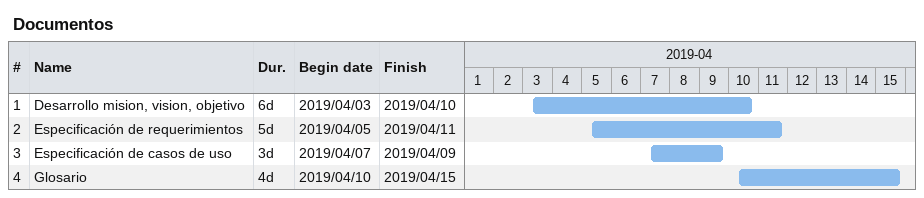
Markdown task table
Documentos

| ID | Task | Duration | Start | Finish |
|---|---|---|---|---|
| 1 | Desarrollo mision, vision, objetivo | 6d | 2019-04-03 | 2019-04-10 |
| 2 | Especificación de requerimientos | 5d | 2019-04-05 | 2019-04-11 |
| 3 | Especificación de casos de uso | 3d | 2019-04-07 | 2019-04-09 |
| 4 | Glosario | 4d | 2019-04-10 | 2019-04-15 |
